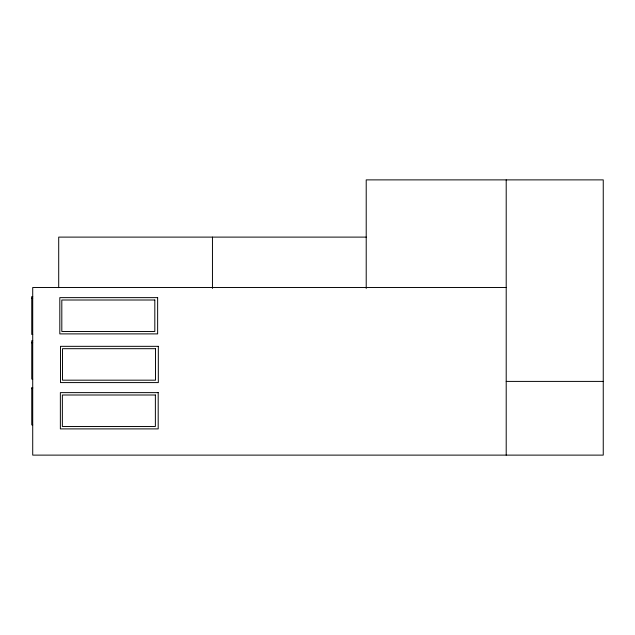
<?xml version="1.0" encoding="UTF-8"?>
<svg xmlns="http://www.w3.org/2000/svg" width="635" height="635" viewBox="0 0 635 635"><rect width="100%" height="100%" fill="white"/><g stroke="black" fill="none" stroke-linecap="round" stroke-linejoin="round"><path stroke-width="0.95" d="M366.212 237.109L58.706 237.109L58.706 287.679M506.206 287.504L32.718 287.504L32.718 455.12L603.25 455.12L603.25 179.88L366.212 179.88L366.212 288.449M32.718 296.577L31.75 296.577L31.75 334.439L32.718 334.439M31.75 298.172L32.718 298.172M32.718 340.717L31.75 340.717L31.75 379.071L32.718 379.071M31.75 342.813L32.718 342.813M506.206 381.405L603.25 381.405M32.718 387.517L31.75 387.517L31.75 424.902L32.718 424.902M31.75 388.644L32.718 388.644M506.206 179.88L506.206 455.12M212.455 237.109L212.455 288.449M157.639 297.632L59.809 297.632L59.809 333.891L157.639 333.891L157.639 297.632M154.813 300.006L61.809 300.006L61.809 331.478L154.813 331.478L154.813 300.006M158.321 346.329L60.492 346.329L60.492 382.587L158.321 382.587L158.321 346.329M155.504 348.694L62.492 348.694L62.492 380.174L155.504 380.174L155.504 348.694M158.194 392.628L60.365 392.628L60.365 428.895L158.194 428.895L158.194 392.628M155.377 395.002L62.365 395.002L62.365 426.474L155.377 426.474L155.377 395.002"/></g></svg>
